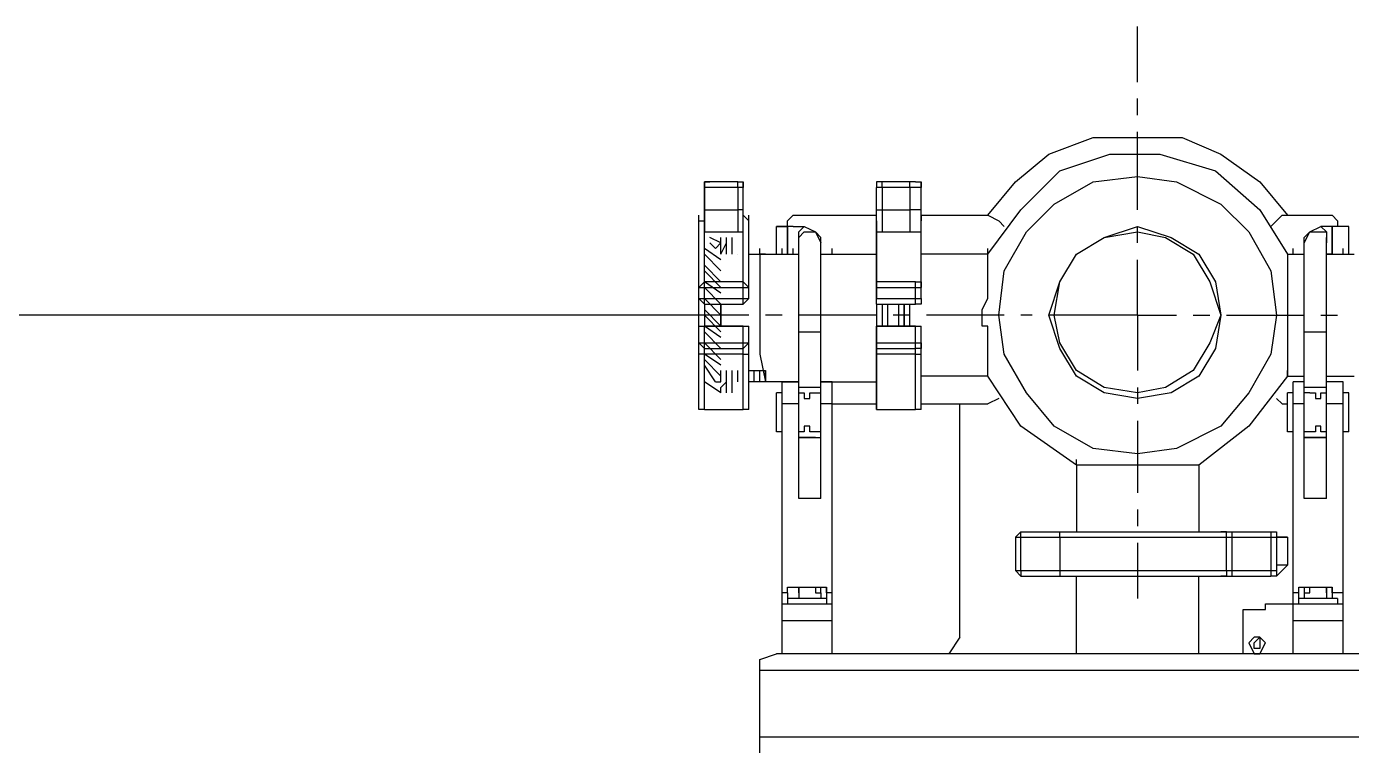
# Model space of a CAD drawing. Header units: millimetres. Extents: x 24306 to 29428, y 5751 to 9375.
# Drawn here: x 27265.1 to 27398.3, y 6207.5 to 6279.8 of the extents above; entities that cross this region are included whole.
import ezdxf

# ---------------------------------------------------------------- set-up
doc = ezdxf.new("R2010")
doc.units = ezdxf.units.MM
doc.layers.add('Equipment', color=123, linetype='Continuous')

# ---------------------------------------------------------------- blocks, each defined once
blk = doc.blocks.new('A$C866d3e4f')
at = {"layer": 'Equipment', "linetype": 'Continuous'}
for points in [[(161.95, 23.45), (161.95, 29.04)], [(161.95, 20.1), (161.95, 21.78)], [(177.02, 10.05), (174.23, 13.4), (170.88, 16.19), (166.41, 17.87), (161.95, 17.87), (157.48, 17.87), (153.57, 16.19), (149.66, 13.4), (146.87, 10.05)], [(161.95, 10.61), (161.95, 18.43)], [(177.02, 6.14), (173.67, 10.61), (169.76, 14.52), (164.74, 16.19), (159.71, 16.19), (154.13, 14.52), (149.66, 10.61), (146.87, 6.14)], [(175.91, 0), (175.35, 4.47), (173.11, 8.38), (170.32, 11.17), (166.41, 13.4), (161.95, 13.96), (158.04, 13.4), (153.57, 11.17), (150.78, 8.38), (148.54, 4.47), (147.98, 0), (148.54, -3.91), (150.78, -7.82), (153.57, -11.17), (158.04, -13.4), (161.95, -13.96), (166.41, -13.4), (170.32, -11.17), (173.11, -7.82), (175.35, -3.91), (175.91, 0)], [(183.72, 12.84), (183.72, 13.4)], [(184.28, 13.4), (183.72, 13.4), (183.72, 12.84)], [(184.28, 13.4), (188.19, 13.4)], [(184.84, 12.84), (184.84, 13.4)], [(187.63, 12.84), (187.63, 13.4)], [(188.19, 13.4), (188.19, 13.4)], [(188.19, 13.4), (188.19, 13.4)], [(188.19, 13.4), (188.19, 12.84)], [(201.59, 12.84), (201.59, 13.4)], [(202.15, 13.4), (201.59, 13.4), (201.59, 12.84)], [(202.15, 12.84), (202.15, 13.4), (202.71, 13.4)], [(202.15, 13.4), (202.15, 13.4)], [(202.15, 13.4), (205.5, 13.4)], [(205.5, 12.84), (205.5, 13.4), (204.94, 13.4)], [(205.5, 13.4), (205.5, 13.4), (205.5, 12.84)], [(205.5, 13.4), (205.5, 13.4)], [(183.72, 3.35), (183.72, 12.84)], [(183.72, 12.84), (188.19, 12.84)], [(184.84, 12.84), (184.84, 8.38)], [(187.63, 12.84), (187.63, 8.38)], [(188.19, 3.35), (188.19, 12.84)], [(201.59, 3.35), (201.59, 12.84)], [(201.59, 12.84), (205.5, 12.84)], [(202.15, 12.84), (202.15, 8.38)], [(205.5, 3.35), (205.5, 12.84)], [(205.5, 12.84), (205.5, 8.38)], [(142.4, 10.05), (141.84, 9.49), (141.84, 8.93), (142.4, 8.93)], [(147.43, 10.05), (142.4, 10.05)], [(148.54, 8.93), (147.98, 9.49), (147.43, 10.05)], [(177.02, 10.05), (175.91, 9.49), (175.35, 8.93)], [(183.72, 10.05), (177.02, 10.05)], [(183.72, 10.61), (184.84, 10.61)], [(183.72, 9.49), (183.72, 10.05)], [(183.72, 10.05), (183.72, 9.49)], [(183.72, 1.68), (183.72, 9.49)], [(187.63, 10.61), (184.84, 10.61)], [(188.19, 10.61), (187.63, 10.61)], [(188.19, 9.49), (188.19, 10.05)], [(196.57, 10.05), (188.19, 10.05)], [(188.19, 9.49), (188.19, 10.05)], [(188.19, 9.49), (188.19, 1.68)], [(196.57, 8.93), (197.13, 8.93), (197.13, 9.49), (196.57, 10.05)], [(201.04, 9.49), (201.04, 10.05)], [(201.59, 10.05), (201.04, 9.49)], [(201.04, 1.68), (201.04, 9.49)], [(201.59, 10.61), (202.15, 10.61)], [(205.5, 10.61), (202.15, 10.61)], [(205.5, 10.61), (205.5, 10.61)], [(206.06, 9.49), (205.5, 9.49), (205.5, 10.05)], [(206.06, 9.49), (206.06, 10.05)], [(206.06, -9.49), (206.06, 9.49)], [(140.72, 8.93), (141.84, 8.93)], [(140.72, 8.93), (141.84, 8.93)], [(140.72, 6.14), (140.72, 8.93)], [(141.28, 8.93), (141.28, 8.93)], [(141.84, 8.93), (141.84, 8.93)], [(141.84, 8.93), (141.84, 8.93)], [(141.84, 8.93), (141.84, 8.93)], [(141.84, 8.93), (141.84, 8.93)], [(142.4, 8.93), (143.52, 8.93)], [(142.4, 6.14), (142.4, 8.93), (142.4, 6.14)], [(143.52, 8.93), (142.96, 8.38), (142.96, 7.26)], [(145.19, 7.82), (144.63, 8.38), (142.96, 8.38), (142.96, 7.82)], [(145.19, 7.26), (144.63, 8.38), (143.52, 8.93)], [(170.88, 0), (169.76, 3.35), (168.09, 6.14), (165.3, 7.82), (161.95, 8.93), (158.59, 7.82), (155.8, 6.14), (154.13, 3.35), (153.57, 0), (154.13, -3.35), (155.8, -6.14), (158.59, -7.82), (161.95, -8.38), (165.3, -7.82), (168.09, -6.14), (169.76, -3.35), (170.88, 0)], [(170.32, 0), (169.76, 3.35), (168.09, 6.14), (165.3, 7.82), (161.95, 8.38), (159.15, 7.82), (156.36, 6.14), (154.69, 3.35), (153.57, 0), (154.69, -2.79), (156.36, -5.58), (159.15, -7.26), (161.95, -7.82), (165.3, -7.26), (168.09, -5.58), (169.76, -2.79), (170.32, 0)], [(161.95, 7.26), (161.95, 8.93)], [(188.19, 8.38), (183.72, 8.38)], [(195.45, 8.93), (194.33, 8.38), (193.78, 7.26)], [(196.01, 7.82), (195.45, 8.38), (194.33, 8.38), (193.78, 7.82)], [(196.57, 8.93), (195.45, 8.93)], [(196.01, 7.26), (196.01, 8.38), (195.45, 8.93)], [(197.13, 8.93), (197.13, 8.93)], [(197.13, 8.93), (197.13, 8.93)], [(198.24, 8.93), (197.13, 8.93)], [(197.13, 8.93), (198.24, 8.93)], [(197.13, 8.93), (197.13, 8.93)], [(197.13, 8.93), (197.13, 8.93)], [(197.13, 8.93), (197.13, 6.14), (197.13, 8.93)], [(198.24, 6.14), (198.24, 8.93)], [(205.5, 8.38), (201.59, 8.38)], [(141.28, 6.14), (141.28, 6.7)], [(142.4, 6.14), (142.4, 6.7)], [(142.96, -18.43), (142.96, 7.82)], [(145.19, -18.43), (145.19, 7.82)], [(146.31, 6.14), (146.31, 6.7)], [(177.02, 6.14), (177.02, 6.7)], [(192.66, 6.14), (192.66, 6.7)], [(193.78, -18.43), (193.78, 7.82)], [(196.01, -18.43), (196.01, 7.82)], [(196.57, 6.14), (196.57, 6.7)], [(197.68, 6.14), (197.68, 6.7)], [(199.92, 6.14), (199.92, 6.7)], [(199.92, 6.14), (199.92, 6.7)], [(199.92, 6.14), (199.92, 6.7)], [(199.92, 6.14), (199.92, 6.7)], [(202.71, 6.14), (202.71, 7.82)], [(202.71, 6.14), (202.71, 7.82)], [(202.71, 6.14), (202.71, 7.82)], [(202.71, 6.14), (202.71, 7.82)], [(202.71, 6.14), (202.71, 7.82)], [(202.71, 6.14), (202.71, 7.82)], [(202.71, 6.14), (202.71, 7.82)], [(202.71, 6.14), (202.71, 7.82)], [(202.71, 6.14), (202.71, 7.82)], [(202.71, 6.14), (202.71, 7.82)], [(202.71, 6.14), (202.71, 7.82)], [(202.71, 6.14), (202.71, 7.82)], [(202.71, 6.14), (202.71, 7.82)], [(202.71, 6.14), (202.71, 7.82)], [(202.71, 6.14), (202.71, 7.82)], [(202.71, 6.14), (202.71, 7.82)], [(202.71, 6.14), (202.71, 7.82)], [(202.71, 6.14), (202.71, 7.82)], [(202.71, 6.14), (202.71, 7.82)], [(202.71, 6.14), (202.71, 7.82)], [(202.71, 6.14), (202.71, 7.82)], [(202.71, 6.14), (202.71, 7.82)], [(202.71, 6.14), (202.71, 7.82)], [(202.71, 6.14), (202.71, 7.82)], [(202.71, 6.14), (202.71, 7.82)], [(202.71, 6.14), (202.71, 7.82)], [(202.71, 6.14), (202.71, 7.82)], [(202.71, 6.14), (202.71, 7.82)], [(202.71, 6.14), (202.71, 7.82)], [(202.71, 6.14), (202.71, 7.26)], [(202.71, 6.14), (202.71, 7.26)], [(202.71, 6.14), (202.71, 7.26)], [(202.71, 6.14), (202.71, 7.26)], [(202.71, 6.14), (202.71, 7.26)], [(202.71, 6.14), (202.71, 7.26)], [(202.71, 6.14), (202.71, 7.26)], [(202.71, 6.14), (202.71, 7.26)], [(202.71, 6.14), (202.71, 7.26)], [(202.71, 6.14), (202.71, 6.7)], [(202.71, 6.14), (202.71, 6.7)], [(202.71, 6.14), (202.71, 6.7)], [(202.71, 6.14), (202.71, 6.7)], [(202.71, 6.14), (202.71, 6.7)], [(202.71, 6.14), (202.71, 6.7)], [(202.71, 6.14), (202.71, 6.7)], [(202.71, 6.14), (202.71, 6.7)], [(202.71, 6.14), (202.71, 6.7)], [(202.71, 6.14), (202.71, 6.7)], [(202.71, 6.14), (202.71, 6.7)], [(202.71, 6.14), (202.71, 6.7)], [(202.71, 6.14), (202.71, 6.7)], [(202.71, 6.14), (202.71, 6.7)], [(203.27, 7.26), (203.27, 7.82)], [(203.27, 7.26), (203.27, 7.82)], [(203.27, 7.26), (203.27, 7.82)], [(203.27, 7.26), (203.27, 7.82)], [(203.27, 7.26), (203.27, 7.82)], [(203.27, 7.26), (203.27, 7.82)], [(203.27, 7.26), (203.27, 7.82)], [(203.27, 7.26), (203.27, 7.82)], [(203.27, 7.26), (203.27, 7.82)], [(203.27, 7.26), (203.27, 7.82)], [(203.27, 7.26), (203.27, 7.82)], [(203.27, 7.26), (203.27, 7.82)], [(203.27, 6.14), (203.27, 7.82)], [(203.27, 6.14), (203.27, 7.82)], [(203.27, 6.14), (203.27, 7.82)], [(203.27, 6.14), (203.27, 7.82)], [(203.27, 6.14), (203.27, 7.82)], [(203.27, 6.14), (203.27, 7.82)], [(203.27, 6.14), (203.27, 7.82)], [(203.27, 6.14), (203.27, 7.82)], [(203.27, 6.14), (203.27, 7.82)], [(203.27, 6.14), (203.27, 7.82)], [(203.27, 6.14), (203.27, 7.82)], [(203.27, 6.14), (203.27, 7.82)], [(203.27, 6.14), (203.27, 7.82)], [(203.83, 6.14), (203.27, 7.26)], [(203.27, 6.14), (203.27, 6.7)], [(203.27, 6.14), (203.27, 6.7)], [(203.27, 6.14), (203.27, 6.7)], [(203.27, 6.14), (203.27, 6.7)], [(203.27, 6.14), (203.27, 6.7)], [(203.27, 6.14), (203.27, 6.7)], [(203.27, 6.14), (203.27, 6.7)], [(203.27, 6.14), (203.27, 6.7)], [(203.27, 6.14), (203.27, 6.7)], [(203.27, 6.14), (203.27, 6.7)], [(203.27, 6.14), (203.27, 6.7)], [(203.27, 6.14), (203.27, 6.7)], [(203.83, 7.82), (203.83, 7.82)], [(204.39, 6.7), (203.83, 7.26), (203.83, 7.82)], [(203.83, 7.82), (203.83, 7.82)], [(203.83, 7.82), (203.83, 7.82)], [(203.83, 7.82), (203.83, 7.82)], [(203.83, 7.82), (203.83, 7.82)], [(203.83, 7.82), (203.83, 7.82)], [(203.83, 7.82), (203.83, 7.82)], [(203.83, 7.82), (203.83, 7.82)], [(203.83, 7.26), (203.83, 7.82)], [(203.83, 7.26), (203.83, 7.82)], [(203.83, 7.26), (203.83, 7.82)], [(203.83, 7.26), (203.83, 7.82)], [(203.83, 7.26), (203.83, 7.82)], [(203.83, 7.26), (204.94, 7.82)], [(203.83, 6.7), (203.83, 7.26)], [(203.83, 6.14), (203.83, 6.7)], [(203.83, 6.14), (203.83, 6.7)], [(203.83, 6.14), (203.83, 6.7)], [(203.83, 6.14), (203.83, 6.7)], [(203.83, 6.14), (203.83, 6.7)], [(203.83, 6.14), (203.83, 6.7)], [(203.83, 6.14), (203.83, 6.7)], [(203.83, 6.14), (203.83, 6.7)], [(203.83, 6.14), (203.83, 6.7)], [(203.83, 6.14), (203.83, 6.7)], [(203.83, 6.14), (203.83, 6.7)], [(203.83, 6.14), (203.83, 6.7)], [(203.83, 5.58), (205.5, 6.7)], [(203.83, 6.14), (203.83, 6.7)], [(204.39, 6.7), (204.94, 7.26)], [(142.96, 6.14), (140.17, 6.14)], [(142.96, 6.14), (141.28, 6.14)], [(142.4, 6.14), (142.96, 6.14)], [(146.87, 6.14), (145.19, 6.14)], [(146.31, 6.14), (145.19, 6.14)], [(146.87, 6.14), (146.87, 3.91), (146.87, 3.35), (146.87, 0)], [(161.95, 0), (161.95, 5.58)], [(177.58, 0), (177.58, 0.56), (177.02, 1.68), (177.02, 6.14)], [(177.02, 6.14), (183.72, 6.14)], [(193.78, 6.14), (188.19, 6.14)], [(193.78, 6.14), (192.66, 6.14)], [(201.04, 6.14), (196.01, 6.14)], [(197.68, 6.14), (196.01, 6.14)], [(196.57, 6.14), (196.01, 6.14)], [(199.36, 6.14), (199.92, 6.14)], [(199.92, 6.14), (199.92, 2.79)], [(199.92, 6.14), (199.92, 6.14)], [(199.92, 6.14), (199.92, 6.14)], [(199.92, 6.14), (199.92, 6.14)], [(199.92, 6.14), (199.92, 6.14)], [(199.92, 6.14), (199.92, 6.14)], [(199.92, 6.14), (199.92, 6.14)], [(199.92, 6.14), (199.92, 6.14)], [(199.92, 6.14), (199.92, 6.14)], [(199.92, 6.14), (199.92, 6.14)], [(199.92, 6.14), (199.92, 6.14)], [(199.92, 6.14), (199.92, 6.14)], [(199.92, 6.14), (199.92, 6.14)], [(199.92, 6.14), (199.92, 6.14)], [(199.92, 6.14), (199.92, 6.14)], [(199.92, 6.14), (199.92, 6.14)], [(199.92, 6.14), (199.92, 6.14)], [(199.92, 6.14), (199.92, 6.14)], [(199.92, 6.14), (199.92, 6.14)], [(199.92, 6.14), (199.92, 6.14)], [(199.92, 6.14), (199.92, 6.14)], [(199.92, 6.14), (199.92, 6.14)], [(199.92, 6.14), (199.92, 6.14)], [(199.92, 6.14), (199.92, 6.14)], [(199.92, 6.14), (199.92, 6.14)], [(199.92, 6.14), (199.92, 6.14)], [(199.92, 6.14), (199.92, 6.14)], [(199.92, 6.14), (199.92, 6.14)], [(199.92, 6.14), (199.92, 6.14)], [(199.92, 6.14), (199.92, 6.14)], [(199.92, 6.14), (199.92, 6.14)], [(199.92, 6.14), (199.92, 6.14)], [(199.92, 6.14), (199.92, 6.14)], [(199.92, 6.14), (199.92, 6.14)], [(199.92, 6.14), (199.92, 6.14)], [(199.92, 6.14), (199.92, 6.14)], [(199.92, 6.14), (199.92, 6.14)], [(199.92, 6.14), (199.92, 6.14)], [(199.92, 6.14), (199.92, 6.14)], [(199.92, 6.14), (199.92, 6.14)], [(199.92, 6.14), (199.92, 6.14)], [(199.92, 6.14), (199.92, 6.14)], [(199.92, 6.14), (199.92, 6.14)], [(199.92, 6.14), (199.92, 6.14)], [(199.92, 6.14), (199.92, 6.14)], [(199.92, 6.14), (199.92, 6.14)], [(199.92, 6.14), (199.92, 6.14)], [(199.92, 6.14), (199.92, 6.14)], [(199.92, 6.14), (199.92, 6.14)], [(201.04, 6.14), (199.92, 6.14)], [(200.48, 6.14), (200.48, 6.14)], [(200.48, 6.14), (200.48, 6.14)], [(200.48, 6.14), (200.48, 6.14)], [(200.48, 6.14), (200.48, 6.14)], [(200.48, 6.14), (200.48, 6.14)], [(200.48, 6.14), (200.48, 6.14)], [(200.48, 6.14), (200.48, 6.14)], [(200.48, 6.14), (200.48, 6.14)], [(200.48, 6.14), (200.48, 6.14)], [(200.48, 6.14), (200.48, 6.14)], [(200.48, 6.14), (200.48, 6.14)], [(200.48, 6.14), (200.48, 6.14)], [(200.48, 6.14), (200.48, 6.14)], [(200.48, 6.14), (200.48, 6.14)], [(200.48, 6.14), (200.48, 6.14)], [(200.48, 6.14), (200.48, 6.14)], [(200.48, 6.14), (200.48, 6.14)], [(200.48, 6.14), (200.48, 6.14)], [(200.48, 6.14), (200.48, 6.14)], [(200.48, 6.14), (200.48, 6.14)], [(200.48, 6.14), (200.48, 6.14)], [(200.48, 6.14), (200.48, 6.14)], [(200.48, 6.14), (200.48, 6.14)], [(200.48, 6.14), (200.48, 6.14)], [(200.48, 6.14), (200.48, 6.14)], [(201.04, 6.14), (201.04, 6.14)], [(201.04, 6.14), (201.04, 6.14)], [(201.04, 6.14), (201.04, 6.14)], [(201.04, 6.14), (201.04, 6.14)], [(201.04, 6.14), (201.04, 6.14)], [(201.04, 6.14), (201.04, 6.14)], [(201.04, 6.14), (201.04, 6.14)], [(201.04, 6.14), (201.04, 6.14)], [(201.04, 6.14), (201.04, 6.14)], [(201.04, 6.14), (201.04, 6.14)], [(201.04, 6.14), (201.04, 6.14)], [(201.04, 6.14), (201.04, 6.14)], [(201.04, 6.14), (201.04, 6.14)], [(201.04, 6.14), (201.04, 6.14)], [(201.04, 6.14), (201.04, 6.14)], [(201.04, 6.14), (201.04, 6.14)], [(201.04, 6.14), (201.04, 6.14)], [(201.04, 6.14), (201.04, 6.14)], [(201.04, 6.14), (201.04, 6.14)], [(201.04, 6.14), (201.04, 6.14)], [(201.04, 6.14), (201.04, 6.14)], [(201.04, 6.14), (201.04, 6.14)], [(201.04, 6.14), (201.04, 6.14)], [(201.04, 6.14), (201.04, 6.14)], [(201.04, 6.14), (201.04, 6.14)], [(201.04, 6.14), (201.04, 6.14)], [(201.04, 6.14), (201.04, 6.14)], [(201.04, 6.14), (201.04, 6.14)], [(201.04, 6.14), (201.04, 6.14)], [(201.04, 6.14), (201.04, 6.14)], [(201.04, 6.14), (201.04, 6.14)], [(201.04, 6.14), (201.04, 6.14)], [(201.04, 6.14), (201.04, 6.14)], [(201.04, 6.14), (201.04, 6.14)], [(201.04, 6.14), (201.04, 6.14)], [(201.04, 6.14), (201.04, 6.14)], [(201.04, 6.14), (201.04, 6.14)], [(201.04, 6.14), (201.04, 6.14)], [(201.04, 6.14), (201.04, 6.14)], [(201.04, 6.14), (201.04, 6.14)], [(201.04, 6.14), (201.04, 6.14)], [(201.04, 6.14), (201.04, 6.14)], [(201.04, 6.14), (201.04, 6.14)], [(201.04, 6.14), (201.04, 6.14)], [(201.04, 6.14), (201.04, 6.14)], [(201.04, 6.14), (201.04, 6.14)], [(201.04, 6.14), (201.04, 6.14)], [(201.04, 6.14), (201.04, 6.14)], [(201.04, 6.14), (201.04, 6.14)], [(201.04, 6.14), (201.04, 6.14)], [(201.04, 6.14), (201.04, 6.14)], [(201.04, 6.14), (201.04, 6.14)], [(201.59, 6.14), (201.59, 6.14)], [(201.59, 6.14), (201.59, 6.14)], [(201.59, 6.14), (201.59, 6.14)], [(201.59, 6.14), (201.59, 6.14)], [(201.59, 6.14), (201.59, 6.14)], [(201.59, 6.14), (201.59, 6.14)], [(201.59, 6.14), (201.59, 6.14)], [(201.59, 6.14), (201.59, 6.14)], [(201.59, 6.14), (201.59, 6.14)], [(201.59, 6.14), (201.59, 6.14)], [(201.59, 6.14), (201.59, 6.14)], [(201.59, 6.14), (201.59, 6.14)], [(201.59, 6.14), (201.59, 6.14)], [(201.59, 6.14), (201.59, 6.14)], [(201.59, 6.14), (201.59, 6.14)], [(201.59, 6.14), (201.59, 6.14)], [(201.59, 6.14), (201.59, 6.14)], [(201.59, 6.14), (201.59, 6.14)], [(201.59, 6.14), (201.59, 6.14)], [(201.59, 6.14), (201.59, 6.14)], [(201.59, 6.14), (201.59, 6.14)], [(201.59, 6.14), (201.59, 6.14)], [(201.59, 6.14), (201.59, 6.14)], [(201.59, 6.14), (201.59, 6.14)], [(201.59, 6.14), (201.59, 6.14)], [(202.15, 6.14), (202.15, 6.14)], [(202.15, 6.14), (202.15, 6.14)], [(202.15, 6.14), (202.15, 6.14)], [(202.15, 6.14), (202.15, 6.14)], [(202.15, 6.14), (202.15, 6.14)], [(202.15, 6.14), (202.15, 6.14)], [(202.15, 6.14), (202.15, 6.14)], [(202.15, 6.14), (202.15, 6.14)], [(202.15, 6.14), (202.15, 6.14)], [(202.15, 6.14), (202.15, 6.14)], [(202.15, 6.14), (202.15, 6.14)], [(202.15, 6.14), (202.15, 6.14)], [(202.15, 6.14), (202.15, 6.14)], [(202.15, 6.14), (202.15, 6.14)], [(202.15, 6.14), (202.15, 6.14)], [(202.15, 6.14), (202.15, 6.14)], [(202.15, 6.14), (202.15, 6.14)], [(202.15, 6.14), (202.15, 6.14)], [(202.15, 6.14), (202.15, 6.14)], [(202.15, 6.14), (202.15, 6.14)], [(202.15, 6.14), (202.15, 6.14)], [(202.15, 6.14), (202.15, 6.14)], [(202.15, 6.14), (202.15, 6.14)], [(202.15, 6.14), (202.15, 6.14)], [(202.15, 6.14), (202.15, 6.14)], [(202.15, 6.14), (202.15, 6.14)], [(203.83, 6.14), (203.83, 6.14)], [(203.83, 4.47), (205.5, 6.14)], [(203.83, 3.35), (205.5, 5.03)], [(203.83, 2.79), (205.5, 4.47)], [(184.28, 3.35), (183.72, 3.35), (183.72, 2.79)], [(188.19, 2.79), (183.72, 2.79)], [(184.28, 1.12), (184.28, 3.35)], [(184.28, 3.35), (188.19, 3.35)], [(188.19, 1.12), (188.19, 3.35)], [(188.19, 2.79), (188.19, 3.35), (188.19, 3.35)], [(199.92, 2.79), (199.92, -1.12)], [(201.59, 3.35), (201.59, 3.35), (201.04, 2.79)], [(206.06, 2.79), (201.04, 2.79)], [(201.59, 1.12), (201.59, 3.35)], [(201.59, 3.35), (205.5, 3.35)], [(203.83, 2.23), (205.5, 3.35)], [(203.83, 1.12), (205.5, 2.79)], [(205.5, 1.12), (205.5, 3.35)], [(206.06, 2.79), (205.5, 3.35), (205.5, 3.35)], [(188.19, 1.68), (183.72, 1.68)], [(183.72, 1.68), (183.72, 1.12), (184.28, 1.12)], [(188.19, 1.12), (188.19, 1.12), (188.19, 1.68)], [(206.06, 1.68), (201.04, 1.68)], [(201.04, 1.68), (201.59, 1.12)], [(203.83, 0), (205.5, 1.68)], [(205.5, 1.12), (205.5, 1.12), (206.06, 1.68)], [(143.52, 0), (141.84, 0)], [(153.01, 0), (145.19, 0)], [(146.87, 0), (146.87, -3.35), (146.87, -3.91), (146.87, -6.14)], [(156.36, 0), (154.69, 0)], [(161.95, 0), (158.04, 0)], [(161.95, 0), (161.95, -5.58)], [(161.95, 0), (170.88, 0)], [(172.56, 0), (173.67, 0)], [(175.35, 0), (183.17, 0)], [(177.02, -6.14), (177.02, -1.12), (177.58, -1.12), (177.58, 0)], [(188.19, 1.12), (184.28, 1.12)], [(184.84, -1.12), (184.84, 1.12)], [(184.84, 0), (186.52, 0)], [(185.4, -1.12), (185.4, 1.12), (185.4, -1.12)], [(185.96, -1.12), (185.96, 1.12)], [(187.07, -1.12), (187.07, 1.12)], [(187.63, 1.12), (187.63, -1.12)], [(188.19, 1.12), (188.19, -1.12)], [(188.19, 0), (196.01, 0)], [(197.68, 0), (199.36, 0)], [(201.04, 0), (209.41, 0)], [(205.5, 1.12), (201.59, 1.12)], [(203.83, 1.12), (203.83, -1.12)], [(203.83, -1.12), (203.83, 1.12)], [(203.83, -1.12), (205.5, 0.56)], [(203.83, -1.68), (205.5, 0)], [(205.5, 1.12), (205.5, -1.12)], [(183.72, -9.49), (183.72, -1.12)], [(188.19, -1.12), (183.72, -1.12)], [(184.28, -1.12), (183.72, -1.12)], [(184.28, -9.49), (184.28, -1.12)], [(184.28, -1.12), (188.19, -1.12)], [(188.19, -1.12), (188.19, -9.49)], [(188.19, -9.49), (188.19, -1.12)], [(188.19, -1.12), (188.19, -1.12)], [(199.92, -1.12), (199.92, -3.91)], [(201.04, -9.49), (201.04, -1.12)], [(206.06, -1.12), (201.04, -1.12)], [(201.59, -1.12), (201.59, -1.12), (201.04, -1.12)], [(201.59, -9.49), (201.59, -1.12)], [(201.59, -1.12), (205.5, -1.12)], [(203.83, -2.23), (205.5, -1.12)], [(205.5, -9.49), (205.5, -1.12)], [(206.06, -1.12), (205.5, -1.12), (205.5, -1.12)], [(145.19, -1.68), (142.96, -1.68)], [(196.01, -1.68), (193.78, -1.68)], [(203.83, -3.35), (205.5, -1.68)], [(188.19, -2.79), (183.72, -2.79)], [(183.72, -2.79), (183.72, -3.35), (184.28, -3.35)], [(184.28, -3.91), (183.72, -3.91), (183.72, -3.35)], [(188.19, -3.35), (184.28, -3.35)], [(184.28, -3.91), (188.19, -3.91)], [(188.19, -3.35), (188.19, -3.35), (188.19, -2.79)], [(188.19, -3.91), (188.19, -3.91), (188.19, -3.35)], [(199.92, -3.91), (199.36, -6.7)], [(206.06, -2.79), (201.04, -2.79)], [(201.04, -2.79), (201.59, -3.35)], [(201.59, -3.91), (201.04, -3.91), (201.04, -3.35)], [(205.5, -3.35), (201.59, -3.35)], [(201.59, -3.91), (205.5, -3.91)], [(203.83, -4.47), (205.5, -2.79)], [(203.83, -5.03), (205.5, -3.91)], [(205.5, -3.35), (205.5, -3.35), (206.06, -2.79)], [(205.5, -3.91), (206.06, -3.91), (206.06, -3.35)], [(203.83, -6.14), (205.5, -4.47)], [(204.39, -6.7), (205.5, -5.03)], [(142.96, -6.14), (140.17, -6.14)], [(146.87, -6.14), (145.19, -6.14)], [(146.87, -6.14), (146.87, -5.58)], [(146.87, -6.14), (150.78, -11.17), (155.8, -15.08)], [(168.09, -15.08), (173.67, -11.17), (177.02, -6.14)], [(177.02, -6.14), (177.02, -5.58)], [(177.02, -6.14), (183.72, -6.14)], [(199.36, -6.7), (199.36, -5.58), (199.36, -6.7), (199.36, -5.58), (199.36, -6.7), (199.36, -6.14), (199.36, -6.7), (199.36, -6.14), (199.36, -6.7)], [(201.04, -5.58), (199.36, -5.58)], [(199.92, -6.7), (199.92, -5.58)], [(199.92, -6.7), (199.92, -5.58)], [(199.92, -6.7), (199.92, -5.58)], [(199.92, -6.7), (199.92, -5.58)], [(199.92, -6.7), (199.92, -5.58)], [(199.92, -6.7), (199.92, -5.58)], [(199.92, -6.7), (199.92, -5.58)], [(199.92, -6.7), (199.92, -5.58)], [(199.92, -6.7), (199.92, -5.58)], [(199.92, -6.7), (199.92, -5.58)], [(199.92, -6.7), (199.92, -5.58)], [(199.92, -6.7), (199.92, -5.58)], [(199.92, -6.7), (199.92, -5.58)], [(199.92, -6.7), (199.92, -5.58)], [(199.92, -6.7), (199.92, -5.58)], [(199.92, -6.7), (199.92, -5.58)], [(199.92, -6.7), (199.92, -5.58)], [(199.92, -6.7), (199.92, -5.58)], [(199.92, -6.7), (199.92, -5.58)], [(199.92, -6.7), (199.92, -5.58)], [(199.92, -6.7), (199.92, -5.58)], [(199.92, -6.7), (199.92, -5.58)], [(199.92, -6.7), (199.92, -5.58)], [(199.92, -6.7), (199.92, -5.58)], [(199.92, -6.7), (199.92, -5.58)], [(199.92, -6.7), (199.92, -5.58)], [(199.92, -6.7), (199.92, -5.58)], [(199.92, -6.7), (199.92, -5.58)], [(199.92, -6.7), (199.92, -5.58)], [(199.92, -6.7), (199.92, -5.58)], [(199.92, -6.7), (199.92, -5.58)], [(199.92, -6.7), (199.92, -5.58)], [(199.92, -6.7), (199.92, -5.58)], [(199.92, -6.7), (199.92, -5.58)], [(199.92, -6.7), (199.92, -5.58)], [(199.92, -6.7), (199.92, -5.58)], [(199.92, -6.7), (199.92, -5.58)], [(199.92, -6.7), (199.92, -5.58)], [(199.92, -6.7), (199.92, -5.58)], [(199.92, -6.7), (199.92, -5.58)], [(199.92, -6.7), (199.92, -5.58)], [(199.92, -6.7), (199.92, -5.58)], [(199.92, -6.7), (199.92, -5.58)], [(199.92, -6.7), (199.92, -5.58)], [(199.92, -6.7), (199.92, -5.58)], [(199.92, -6.7), (199.92, -5.58)], [(199.92, -6.7), (199.92, -5.58)], [(199.92, -6.7), (199.92, -5.58)], [(199.92, -6.7), (199.92, -5.58)], [(199.92, -6.7), (199.92, -5.58)], [(199.92, -6.7), (199.92, -5.58)], [(199.92, -6.7), (199.92, -5.58)], [(200.48, -6.7), (200.48, -5.58)], [(200.48, -6.7), (200.48, -5.58)], [(200.48, -6.7), (200.48, -5.58)], [(200.48, -6.7), (200.48, -5.58)], [(200.48, -6.7), (200.48, -5.58)], [(200.48, -6.7), (200.48, -5.58)], [(200.48, -6.7), (200.48, -5.58)], [(200.48, -6.7), (200.48, -5.58)], [(200.48, -6.7), (200.48, -5.58)], [(200.48, -6.7), (200.48, -5.58)], [(200.48, -6.7), (200.48, -5.58)], [(200.48, -6.7), (200.48, -5.58)], [(200.48, -6.7), (200.48, -5.58)], [(200.48, -6.7), (200.48, -5.58)], [(200.48, -6.7), (200.48, -5.58)], [(200.48, -6.7), (200.48, -5.58)], [(200.48, -6.7), (200.48, -5.58)], [(200.48, -6.7), (200.48, -5.58)], [(200.48, -6.7), (200.48, -5.58)], [(200.48, -6.7), (200.48, -5.58)], [(200.48, -6.7), (200.48, -5.58)], [(200.48, -6.7), (200.48, -5.58)], [(200.48, -6.7), (200.48, -5.58)], [(200.48, -6.7), (200.48, -5.58)], [(200.48, -6.7), (200.48, -5.58)], [(201.04, -6.7), (201.04, -5.58)], [(201.04, -6.7), (201.04, -5.58)], [(201.04, -6.7), (201.04, -5.58)], [(201.04, -6.7), (201.04, -5.58)], [(201.04, -6.7), (201.04, -5.58)], [(201.04, -6.7), (201.04, -5.58)], [(201.04, -6.7), (201.04, -5.58)], [(201.04, -6.7), (201.04, -5.58)], [(201.04, -6.7), (201.04, -5.58)], [(201.04, -6.7), (201.04, -5.58)], [(201.04, -6.7), (201.04, -5.58)], [(201.04, -6.7), (201.04, -5.58)], [(201.04, -6.7), (201.04, -5.58)], [(201.04, -6.7), (201.04, -5.58)], [(201.04, -6.7), (201.04, -5.58)], [(201.04, -6.7), (201.04, -5.58)], [(201.04, -6.7), (201.04, -5.58)], [(201.04, -6.7), (201.04, -5.58)], [(201.04, -6.7), (201.04, -5.58)], [(201.04, -6.7), (201.04, -5.58)], [(201.04, -6.7), (201.04, -5.58)], [(201.04, -6.7), (201.04, -5.58)], [(201.04, -6.7), (201.04, -5.58)], [(201.04, -6.7), (201.04, -5.58)], [(201.04, -6.7), (201.04, -5.58)], [(201.04, -6.7), (201.04, -5.58)], [(201.04, -6.7), (201.04, -5.58)], [(201.04, -6.7), (201.04, -5.58)], [(201.04, -6.7), (201.04, -5.58)], [(201.04, -6.7), (201.04, -5.58)], [(201.04, -6.7), (201.04, -5.58)], [(201.04, -6.7), (201.04, -5.58)], [(201.04, -6.7), (201.04, -5.58)], [(201.04, -6.7), (201.04, -5.58)], [(201.04, -6.7), (201.04, -5.58)], [(201.04, -6.7), (201.04, -5.58)], [(201.04, -6.7), (201.04, -5.58)], [(201.04, -6.7), (201.04, -5.58)], [(201.04, -6.7), (201.04, -5.58)], [(201.04, -6.7), (201.04, -5.58)], [(201.04, -6.7), (201.04, -5.58)], [(201.04, -6.7), (201.04, -5.58)], [(201.04, -6.7), (201.04, -5.58)], [(201.04, -6.7), (201.04, -5.58)], [(201.04, -6.7), (201.04, -5.58)], [(201.04, -6.7), (201.04, -5.58)], [(201.04, -6.7), (201.04, -5.58)], [(201.04, -6.7), (201.04, -5.58)], [(201.04, -6.7), (201.04, -5.58)], [(201.04, -6.7), (201.04, -5.58)], [(201.04, -6.7), (201.04, -5.58)], [(201.04, -6.7), (201.04, -5.58)], [(201.59, -6.7), (201.59, -5.58)], [(201.59, -6.7), (201.59, -5.58)], [(201.59, -6.7), (201.59, -5.58)], [(201.59, -6.7), (201.59, -5.58)], [(201.59, -6.7), (201.59, -5.58)], [(201.59, -6.7), (201.59, -5.58)], [(201.59, -6.7), (201.59, -5.58)], [(201.59, -6.7), (201.59, -5.58)], [(201.59, -6.7), (201.59, -5.58)], [(201.59, -6.7), (201.59, -5.58)], [(201.59, -6.7), (201.59, -5.58)], [(201.59, -6.7), (201.59, -5.58)], [(201.59, -6.7), (201.59, -5.58)], [(201.59, -6.7), (201.59, -5.58)], [(201.59, -6.7), (201.59, -5.58)], [(201.59, -6.7), (201.59, -5.58)], [(201.59, -6.7), (201.59, -5.58)], [(201.59, -6.7), (201.59, -5.58)], [(201.59, -6.7), (201.59, -5.58)], [(201.59, -6.7), (201.59, -5.58)], [(201.59, -6.7), (201.59, -5.58)], [(201.59, -6.7), (201.59, -5.58)], [(201.59, -6.7), (201.59, -5.58)], [(201.59, -6.7), (201.59, -5.58)], [(201.59, -6.7), (201.59, -5.58)], [(202.15, -6.7), (202.15, -5.58)], [(202.15, -6.7), (202.15, -5.58)], [(202.15, -6.7), (202.15, -5.58)], [(202.15, -6.7), (202.15, -5.58)], [(202.15, -6.7), (202.15, -5.58)], [(202.15, -6.7), (202.15, -5.58)], [(202.15, -6.7), (202.15, -5.58)], [(202.15, -6.7), (202.15, -5.58)], [(202.15, -6.7), (202.15, -5.58)], [(202.15, -6.7), (202.15, -5.58)], [(202.15, -6.7), (202.15, -5.58)], [(202.15, -6.7), (202.15, -5.58)], [(202.15, -6.7), (202.15, -5.58)], [(202.15, -6.7), (202.15, -5.58)], [(202.15, -6.7), (202.15, -5.58)], [(202.15, -6.7), (202.15, -5.58)], [(202.15, -6.7), (202.15, -5.58)], [(202.15, -6.7), (202.15, -5.58)], [(202.15, -6.7), (202.15, -5.58)], [(202.15, -6.7), (202.15, -5.58)], [(202.15, -6.7), (202.15, -5.58)], [(202.15, -6.7), (202.15, -5.58)], [(202.15, -6.7), (202.15, -5.58)], [(202.15, -6.7), (202.15, -5.58)], [(202.15, -6.7), (202.15, -5.58)], [(202.15, -6.7), (202.15, -5.58)], [(202.71, -7.82), (202.71, -5.58)], [(202.71, -7.82), (202.71, -5.58)], [(202.71, -7.82), (202.71, -5.58)], [(202.71, -7.82), (202.71, -5.58)], [(202.71, -7.82), (202.71, -5.58)], [(202.71, -7.82), (202.71, -5.58)], [(202.71, -7.82), (202.71, -5.58)], [(202.71, -7.82), (202.71, -5.58)], [(202.71, -7.82), (202.71, -5.58)], [(202.71, -7.82), (202.71, -5.58)], [(202.71, -7.82), (202.71, -5.58)], [(202.71, -7.82), (202.71, -5.58)], [(202.71, -7.82), (202.71, -5.58)], [(202.71, -7.82), (202.71, -5.58)], [(202.71, -7.82), (202.71, -5.58)], [(202.71, -7.82), (202.71, -5.58)], [(202.71, -7.82), (202.71, -5.58)], [(202.71, -7.82), (202.71, -5.58)], [(202.71, -7.82), (202.71, -5.58)], [(202.71, -7.82), (202.71, -5.58)], [(202.71, -7.82), (202.71, -5.58)], [(202.71, -7.82), (202.71, -5.58)], [(202.71, -7.26), (202.71, -5.58)], [(202.71, -7.26), (202.71, -5.58)], [(202.71, -7.26), (202.71, -5.58)], [(202.71, -7.26), (202.71, -5.58)], [(202.71, -7.26), (202.71, -5.58)], [(202.71, -7.26), (202.71, -5.58)], [(202.71, -7.26), (202.71, -5.58)], [(202.71, -7.26), (202.71, -5.58)], [(202.71, -7.26), (202.71, -5.58)], [(202.71, -7.26), (202.71, -5.58)], [(202.71, -6.7), (202.71, -5.58)], [(202.71, -6.7), (202.71, -5.58)], [(202.71, -6.7), (202.71, -5.58)], [(202.71, -6.7), (202.71, -5.58)], [(202.71, -6.7), (202.71, -5.58)], [(202.71, -6.7), (202.71, -5.58)], [(202.71, -6.7), (202.71, -5.58)], [(202.71, -6.7), (202.71, -5.58)], [(202.71, -6.7), (202.71, -5.58)], [(202.71, -6.7), (202.71, -5.58)], [(202.71, -6.7), (202.71, -5.58)], [(202.71, -6.7), (202.71, -5.58)], [(202.71, -6.7), (202.71, -5.58)], [(202.71, -6.7), (202.71, -5.58)], [(202.71, -6.7), (202.71, -5.58)], [(202.71, -6.7), (202.71, -5.58)], [(202.71, -6.7), (202.71, -5.58)], [(202.71, -6.7), (202.71, -5.58)], [(202.71, -6.7), (202.71, -5.58)], [(202.71, -6.7), (202.71, -5.58)], [(203.27, -6.7), (203.27, -5.58)], [(203.27, -6.7), (203.27, -5.58)], [(203.27, -6.7), (203.27, -5.58)], [(203.27, -6.7), (203.27, -5.58)], [(203.27, -6.7), (203.27, -5.58)], [(203.27, -6.7), (203.27, -5.58)], [(203.27, -6.7), (203.27, -5.58)], [(203.27, -6.7), (203.27, -5.58)], [(203.27, -7.82), (203.27, -5.58)], [(203.27, -7.82), (203.27, -5.58)], [(203.27, -7.82), (203.27, -5.58)], [(203.27, -7.82), (203.27, -5.58)], [(203.27, -7.82), (203.27, -5.58)], [(203.27, -7.82), (203.27, -5.58)], [(203.27, -7.82), (203.27, -5.58)], [(203.27, -7.82), (203.27, -5.58)], [(203.27, -7.82), (203.27, -5.58)], [(203.27, -7.82), (203.27, -5.58)], [(203.27, -7.82), (203.27, -5.58)], [(203.27, -7.82), (203.27, -5.58)], [(203.27, -7.82), (203.27, -5.58)], [(203.27, -7.82), (203.27, -5.58)], [(203.27, -7.82), (203.27, -5.58)], [(203.27, -7.82), (203.27, -5.58)], [(203.27, -7.82), (203.27, -5.58)], [(203.83, -6.14), (203.83, -5.58)], [(203.83, -6.7), (203.83, -5.58)], [(203.83, -6.7), (203.83, -5.58)], [(203.83, -6.7), (203.83, -5.58)], [(203.83, -6.7), (203.83, -5.58)], [(203.83, -6.7), (203.83, -5.58)], [(203.83, -6.7), (203.83, -5.58)], [(203.83, -6.7), (203.83, -5.58)], [(203.83, -6.7), (203.83, -5.58)], [(203.83, -6.7), (203.83, -5.58)], [(203.83, -6.7), (203.83, -5.58)], [(203.83, -6.7), (203.83, -5.58)], [(203.83, -6.7), (203.83, -5.58)], [(204.39, -6.7), (203.83, -6.7), (203.83, -6.14)], [(140.72, -11.73), (140.72, -7.82)], [(140.72, -7.82), (141.28, -7.82)], [(141.28, -34.06), (141.28, -6.7)], [(141.28, -6.7), (142.96, -6.7)], [(142.96, -7.26), (145.19, -7.26)], [(142.96, -7.82), (142.96, -7.82)], [(143.52, -8.38), (143.52, -8.38), (143.52, -7.82), (142.96, -7.82)], [(144.63, -7.82), (144.08, -7.82), (144.08, -8.38), (143.52, -8.38)], [(143.52, -8.38), (143.52, -7.82)], [(144.63, -7.82), (145.19, -7.82)], [(145.19, -6.7), (146.31, -6.7)], [(145.19, -7.82), (145.19, -7.82)], [(145.19, -7.82), (145.19, -7.82)], [(145.19, -7.82), (145.19, -7.82)], [(146.31, -34.06), (146.31, -6.7)], [(146.31, -7.82), (146.87, -7.82)], [(146.87, -11.73), (146.87, -7.82)], [(161.95, -7.26), (161.95, -8.93)], [(193.78, -6.7), (188.19, -6.7)], [(192.66, -34.06), (192.66, -6.7)], [(192.66, -6.7), (193.78, -6.7)], [(192.66, -11.73), (192.66, -7.82)], [(192.66, -7.82), (192.66, -7.82)], [(193.78, -7.26), (196.01, -7.26)], [(193.78, -7.82), (193.78, -7.82)], [(193.78, -7.82), (193.78, -7.82)], [(193.78, -7.82), (193.78, -7.82)], [(193.78, -7.82), (193.78, -7.82)], [(195.45, -8.38), (194.89, -8.38), (194.89, -7.82), (193.78, -7.82)], [(196.01, -7.82), (195.45, -7.82), (195.45, -8.38), (195.45, -8.38)], [(197.68, -6.7), (196.01, -6.7), (201.04, -6.7)], [(196.01, -7.82), (196.01, -7.82)], [(196.01, -7.82), (196.01, -7.82)], [(196.01, -7.82), (196.01, -7.82)], [(196.01, -7.82), (196.01, -7.82)], [(197.68, -34.06), (197.68, -6.7)], [(197.68, -7.82), (198.24, -7.82)], [(198.24, -11.73), (198.24, -7.82)], [(203.83, -7.26), (203.27, -6.7)], [(203.27, -7.82), (203.27, -7.26)], [(203.27, -7.82), (203.27, -7.26)], [(203.27, -7.82), (203.27, -7.26)], [(203.27, -7.82), (203.27, -7.26)], [(203.27, -7.82), (203.27, -7.26)], [(203.27, -7.82), (203.27, -7.26)], [(203.27, -7.82), (203.27, -7.26)], [(203.27, -7.82), (203.27, -7.26)], [(203.83, -6.7), (203.83, -6.7)], [(203.83, -7.82), (205.5, -6.7)], [(203.83, -7.82), (203.83, -7.26)], [(203.83, -7.82), (203.83, -7.26)], [(203.83, -7.82), (203.83, -7.26)], [(203.83, -7.82), (203.83, -7.26)], [(203.83, -7.82), (203.83, -7.26)], [(203.83, -7.82), (203.83, -7.26)], [(203.83, -7.82), (203.83, -7.26)], [(203.83, -7.82), (203.83, -7.26)], [(203.83, -7.82), (203.83, -7.26)], [(203.83, -7.82), (203.83, -7.26)], [(203.83, -7.82), (203.83, -7.26)], [(203.83, -7.82), (203.83, -7.26)], [(203.83, -7.82), (203.83, -7.26)], [(141.28, -8.93), (142.96, -8.93)], [(145.19, -8.93), (146.31, -8.93)], [(147.43, -8.93), (146.87, -8.93)], [(147.43, -8.93), (147.98, -8.38)], [(175.91, -8.38), (177.02, -8.93)], [(183.72, -8.93), (177.02, -8.93)], [(179.82, -32.39), (179.82, -8.93)], [(183.72, -9.49), (183.72, -8.93)], [(188.19, -9.49), (188.19, -8.93)], [(192.66, -8.93), (188.19, -8.93)], [(192.66, -8.93), (193.78, -8.93)], [(196.01, -8.93), (197.68, -8.93)], [(201.04, -9.49), (201.04, -8.93)], [(206.06, -9.49), (206.06, -8.93)], [(161.95, -10.61), (161.95, -17.87)], [(183.72, -9.49), (183.72, -9.49), (184.28, -9.49)], [(188.19, -9.49), (184.28, -9.49)], [(188.19, -9.49), (188.19, -9.49), (188.19, -9.49)], [(201.04, -9.49), (201.59, -9.49)], [(205.5, -9.49), (201.59, -9.49)], [(205.5, -9.49), (205.5, -9.49), (206.06, -9.49)], [(140.72, -11.73), (141.28, -11.73)], [(142.96, -11.73), (142.96, -11.17)], [(142.96, -11.73), (143.52, -11.73), (143.52, -11.17)], [(142.96, -11.73), (142.96, -11.17)], [(142.96, -11.73), (142.96, -11.17)], [(142.96, -11.73), (142.96, -11.17)], [(142.96, -11.73), (142.96, -11.17)], [(143.52, -11.17), (143.52, -11.17)], [(143.52, -11.17), (144.08, -11.17), (144.08, -11.73), (145.19, -11.73)], [(145.19, -11.73), (145.19, -11.17)], [(146.31, -11.73), (146.87, -11.73)], [(192.66, -11.73), (192.66, -11.73)], [(193.78, -11.73), (194.89, -11.73), (194.89, -11.17), (195.45, -11.17)], [(193.78, -11.73), (193.78, -11.17)], [(193.78, -11.73), (193.78, -11.17)], [(193.78, -11.73), (193.78, -11.17)], [(193.78, -11.73), (193.78, -11.17)], [(195.45, -11.17), (195.45, -11.73), (196.01, -11.73)], [(196.01, -11.73), (196.01, -11.17)], [(196.01, -11.73), (196.01, -11.17)], [(196.01, -11.73), (196.01, -11.17)], [(196.01, -11.73), (196.01, -11.17)], [(197.68, -11.73), (198.24, -11.73)], [(142.96, -12.29), (142.96, -12.29)], [(142.96, -12.29), (144.63, -12.29)], [(145.19, -12.29), (142.96, -12.29)], [(144.63, -12.29), (145.19, -12.29)], [(194.33, -12.29), (193.78, -12.29)], [(196.01, -12.29), (193.78, -12.29)], [(194.33, -12.29), (196.01, -12.29)], [(196.01, -12.29), (196.01, -12.29)], [(168.09, -15.08), (168.09, -14.52)], [(155.8, -15.08), (155.8, -21.78)], [(155.8, -15.08), (158.04, -15.08), (158.59, -15.08), (161.95, -15.08)], [(161.95, -15.08), (165.3, -15.08), (165.85, -15.08), (168.09, -15.08)], [(168.09, -15.08), (168.09, -21.78)], [(142.96, -18.43), (145.19, -18.43)], [(193.78, -18.43), (196.01, -18.43)], [(161.95, -19.55), (161.95, -21.22)], [(146.87, -22.34), (146.87, -25.13)], [(147.98, -22.34), (146.87, -22.34)], [(146.87, -22.34), (147.98, -22.34)], [(148.54, -21.78), (147.98, -21.78), (147.98, -22.34)], [(147.98, -22.34), (147.98, -25.69)], [(174.23, -22.34), (147.98, -22.34)], [(147.98, -22.34), (147.98, -22.34)], [(148.54, -21.78), (148.54, -26.25)], [(173.67, -21.78), (148.54, -21.78)], [(152.45, -26.25), (152.45, -21.78)], [(153.01, -22.34), (153.01, -21.78)], [(153.01, -22.34), (153.01, -21.78), (153.57, -21.78)], [(153.01, -25.69), (153.01, -22.34)], [(169.76, -22.34), (169.76, -21.78), (169.2, -21.78)], [(169.76, -22.34), (169.76, -25.69)], [(173.67, -22.34), (173.67, -21.78)], [(173.67, -22.34), (173.67, -21.78), (173.67, -21.78)], [(174.23, -22.34), (173.67, -21.78)], [(173.67, -25.69), (173.67, -22.34)], [(174.23, -22.34), (174.23, -25.69)], [(161.95, -22.9), (161.95, -28.48)], [(147.98, -26.25), (146.87, -25.13)], [(146.87, -25.13), (147.98, -25.13)], [(174.23, -25.69), (147.98, -25.69)], [(147.98, -25.69), (147.98, -26.25), (148.54, -26.25)], [(147.98, -26.25), (147.98, -26.25)], [(173.67, -26.25), (148.54, -26.25)], [(153.01, -25.69), (153.01, -26.25), (153.57, -26.25)], [(155.8, -34.06), (155.8, -26.25)], [(168.09, -34.06), (168.09, -26.25)], [(169.76, -25.69), (169.76, -26.25), (169.2, -26.25)], [(173.67, -25.69), (173.67, -26.25), (173.67, -26.25)], [(173.67, -26.25), (174.23, -25.69)], [(141.28, -27.92), (142.4, -27.92)], [(142.96, -27.92), (142.96, -27.36), (142.4, -27.36), (142.4, -27.92)], [(142.4, -27.92), (142.4, -27.36)], [(142.4, -27.92), (142.4, -27.36)], [(145.19, -27.36), (142.4, -27.36)], [(142.4, -27.36), (142.4, -27.36), (142.4, -27.92)], [(142.4, -27.92), (142.4, -28.48)], [(143.52, -27.36), (142.96, -27.36), (142.96, -27.92)], [(142.96, -27.92), (142.96, -28.48)], [(145.19, -27.92), (144.63, -27.92), (144.63, -27.36), (143.52, -27.36)], [(145.75, -27.92), (145.75, -27.36), (145.19, -27.36), (145.19, -27.92)], [(145.75, -27.92), (145.75, -27.36), (145.19, -27.36)], [(145.19, -27.92), (145.19, -28.48)], [(145.75, -27.92), (145.75, -27.36)], [(145.75, -29.04), (145.75, -27.92)], [(145.75, -27.92), (146.31, -27.92)], [(192.66, -27.92), (193.22, -27.92)], [(193.78, -27.92), (193.78, -27.36), (193.22, -27.36), (193.22, -27.92)], [(193.22, -27.92), (193.22, -27.36)], [(193.22, -27.92), (193.22, -27.36)], [(193.78, -27.36), (193.22, -27.36), (193.22, -27.92)], [(193.22, -27.92), (193.22, -29.04)], [(196.57, -27.36), (193.78, -27.36)], [(195.45, -27.36), (194.33, -27.36), (194.33, -27.92), (193.78, -27.92)], [(193.78, -27.92), (193.78, -28.48)], [(196.01, -27.92), (196.01, -27.36), (195.45, -27.36)], [(197.13, -27.92), (197.13, -27.36), (196.01, -27.36), (196.01, -27.92)], [(196.01, -27.92), (196.01, -28.48)], [(197.13, -27.92), (197.13, -27.36), (196.57, -27.36)], [(197.13, -27.92), (197.13, -28.48)], [(197.13, -27.92), (197.68, -27.92)], [(141.28, -30.16), (141.28, -29.04)], [(146.31, -29.04), (141.28, -29.04)], [(141.84, -28.48), (141.84, -29.04)], [(141.84, -28.48), (145.75, -28.48)], [(149.1, -29.04), (146.31, -29.04)], [(149.1, -29.6), (149.1, -29.04)], [(197.68, -29.04), (192.66, -29.04)], [(193.22, -28.48), (197.13, -28.48)], [(197.13, -28.48), (197.13, -29.04)], [(141.28, -30.16), (141.28, -29.6)], [(151.34, -29.6), (149.1, -29.6)], [(149.66, -29.6), (149.66, -29.6)], [(150.78, -29.6), (149.66, -29.6)], [(150.78, -29.6), (150.78, -29.6)], [(151.34, -34.06), (151.34, -29.6)], [(146.31, -30.71), (141.28, -30.71)], [(197.68, -30.71), (192.66, -30.71)], [(149.1, -32.95), (149.66, -32.39)], [(149.66, -34.06), (149.1, -32.95)], [(149.66, -32.39), (150.22, -32.39)], [(150.22, -32.95), (149.66, -32.39), (149.66, -32.95), (149.66, -32.95), (149.66, -33.51), (150.22, -33.51), (150.22, -32.95)], [(150.22, -32.39), (150.78, -32.95)], [(150.78, -32.95), (150.22, -34.06)], [(179.82, -32.39), (180.93, -34.06), (181.49, -34.06)], [(13.96, -34.06), (198.24, -34.06)], [(150.22, -34.06), (149.66, -34.06)], [(150.78, -34.06), (151.34, -34.06)], [(199.92, -35.74), (199.92, -34.62), (198.24, -34.06)], [(12.84, -35.74), (199.92, -35.74)], [(199.92, -42.44), (199.92, -35.74)], [(12.84, -42.44), (199.92, -42.44)], [(198.24, -44.12), (199.92, -44.12), (199.92, -42.44)]]:
    blk.add_lwpolyline(points, dxfattribs=at)

msp = doc.modelspace()

# ---------------------------------------------------------------- linework, layer by layer
msp.add_lwpolyline([(27332.66, 6250.8), (26828.81, 6250.8), (26829.09, 6184.26)])

# ---------------------------------------------------------------- block references
at = {"xscale": -1}
msp.add_blockref('A$C866d3e4f', (27538.72, 6250.8), dxfattribs=at)

doc.saveas('drawing.dxf')
